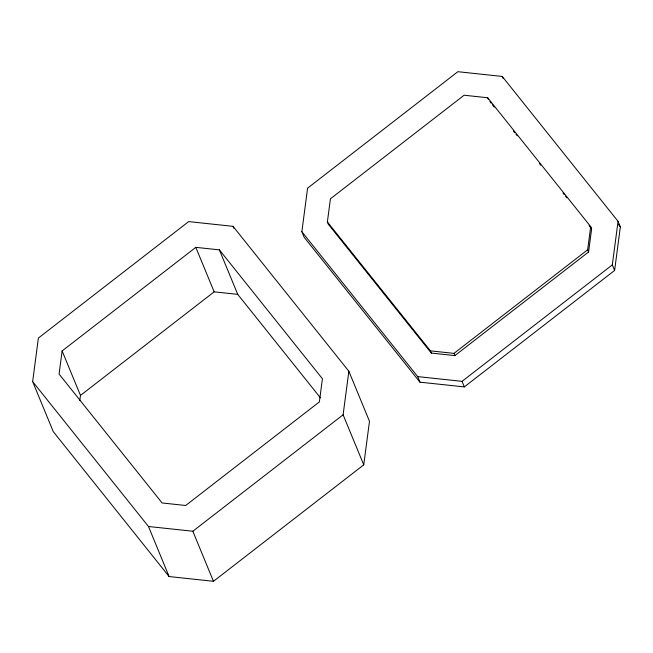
<?xml version="1.0" encoding="UTF-8"?>
<svg xmlns="http://www.w3.org/2000/svg" width="653" height="653" viewBox="0 0 653 653"><rect width="100%" height="100%" fill="white"/><g stroke="black" fill="none" stroke-linecap="round" stroke-linejoin="round"><path stroke-width="0.98" d="M32.65 381.605L38.388 338.05L188.668 221.596L233.023 226.338L348.849 371.231L369.484 421.291L363.745 464.846L213.466 581.301L169.111 576.558L53.285 431.666L32.65 381.605L148.476 526.498L169.111 576.558M62.133 350.939L59.08 374.079L162.115 502.973L185.689 505.487L319.366 401.905L322.419 378.756L219.384 249.87L195.818 247.348L62.133 350.939L80.474 395.432L79.813 400.469M301.857 231.709L307.596 188.154L457.875 71.699L502.23 76.442L618.056 221.334L620.35 226.893L614.612 270.456L464.332 386.903L419.977 382.168L304.151 237.268L301.857 231.709L417.683 376.601L419.977 382.168M327.373 221.955L330.426 198.814L464.103 95.224L487.669 97.746L590.704 226.632L591.626 228.86L588.573 252.001L454.896 355.591L431.323 353.077L328.288 224.183L327.373 221.955L430.409 350.849L431.323 353.077M363.745 464.846L343.111 414.794L348.849 371.231M588.573 252.001L587.651 249.781L590.704 226.632M614.612 270.456L612.318 264.889L618.056 221.334M80.474 395.432L214.16 291.842L237.725 294.364L320.403 397.791M148.476 526.498L192.831 531.24L343.111 414.794M430.409 350.849L453.974 353.371L587.651 249.781M417.683 376.601L462.038 381.344L612.318 264.889M618.44 224.51L620.35 226.893M489.864 101.558L491.129 103.15M492.403 104.741L494.313 107.133M513.397 131L514.662 132.592M515.935 134.183L517.209 135.775M539.468 163.617L540.741 165.209M563 193.059L564.274 194.651M565.547 196.235L566.82 197.826M589.079 225.677L591.626 228.86M502.23 76.442L502.99 78.295M487.669 97.746L488.281 99.223M453.974 353.371L454.896 355.591M462.038 381.344L464.332 386.903M233.023 226.338L233.79 228.191M219.384 249.87L237.725 294.364M195.818 247.348L214.16 291.842M192.831 531.24L213.466 581.301"/></g></svg>
